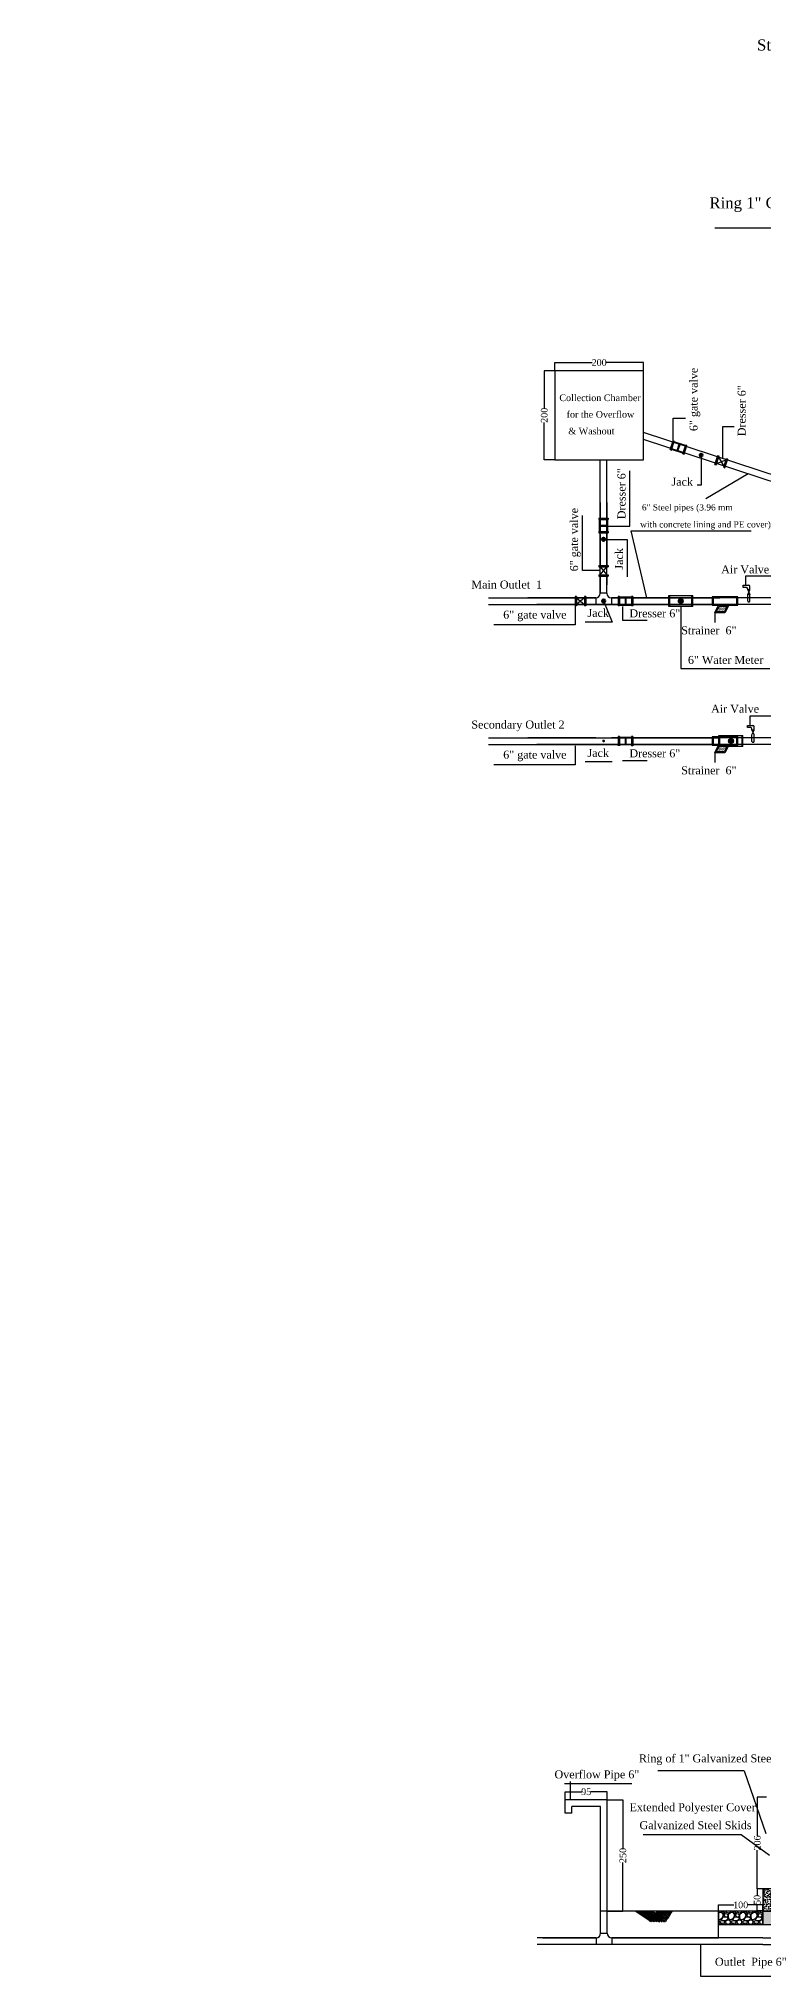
# Model space of a CAD drawing. Header units: centimetres. Extents: x 19229 to 24071, y 9487 to 14021.
# Drawn here: x 19229 to 20859, y 9663 to 14021 of the extents above; entities that cross this region are included whole.
import ezdxf

# ---------------------------------------------------------------- set-up
doc = ezdxf.new("R2010")
doc.units = ezdxf.units.CM
doc.layers.get('0').update_dxf_attribs({"linetype": 'CONTINUOUS'})
doc.layers.get('DEFPOINTS').update_dxf_attribs({"linetype": 'CONTINUOUS'})
doc.layers.add('DIM6', color=180, linetype='CONTINUOUS')
doc.styles.get("Standard").update_dxf_attribs({"font": 'times.ttf', "height": 20})
doc.styles.add('style2', font='times.ttf', dxfattribs={"height": 15})
doc.styles.add('style3', font='times.ttf', dxfattribs={"height": 25})
doc.dimstyles.get("Standard").update_dxf_attribs({"dimtxt": 15, "dimasz": 0.18, "dimexe": 0.18, "dimexo": 0.0625, "dimgap": 0.09, "dimtad": 0, "dimdec": 0, "dimzin": 0, "dimdsep": 46, "dimtxsty": 'style2', "dimcen": 0.09, "dimadec": 0, "dimazin": 0, "dimtfac": 1, "dimtdec": 0, "dimtofl": 0, "dimtmove": 0, "dimatfit": 3, "dimfxl": 1, "dimtolj": 1, "dimtzin": 0, "dimarcsym": 0})

# ---------------------------------------------------------------- blocks, each defined once
blk = doc.blocks.new('*D10')
at = {"color": 0, "lineweight": -2, "transparency": 16777216}
for p, q in [((20413.1, 10060.2), (20413.1, 10078.5)), ((20413.3, 10078.3), (20450.6, 10078.3)), ((20507.9, 10078.3), (20470.6, 10078.3)), ((20508.1, 10060.2), (20508.1, 10078.5))]:
    blk.add_line(p, q, dxfattribs=at)
at = {"color": 0, "transparency": 16777216}
for points in [[(20413.3, 10078.3), (20413.3, 10078.3), (20413.1, 10078.3)], [(20507.9, 10078.3), (20507.9, 10078.3), (20508.1, 10078.3)]]:
    blk.add_solid(points, dxfattribs=at)
at = {"layer": 'DEFPOINTS', "color": 0, "transparency": 16777216}
for p in [(20508.1, 10078.3), (20413.1, 10060.1), (20508.1, 10060.1)]:
    blk.add_point(p, dxfattribs=at)
at = {"color": 0, "transparency": 16777216, "insert": (20460.6, 10078.3), "char_height": 15, "attachment_point": 5, "style": 'style2'}
blk.add_mtext('\\A1;95', dxfattribs=at)
blk = doc.blocks.new('*D11')
at = {"color": 0, "lineweight": -2, "transparency": 16777216}
for p, q in [((20758.1, 9810.2), (20758.1, 9824.1)), ((20758.3, 9823.9), (20793.1, 9823.9)), ((20857.9, 9823.9), (20823.1, 9823.9)), ((20858.1, 9810.2), (20858.1, 9824.1))]:
    blk.add_line(p, q, dxfattribs=at)
at = {"color": 0, "transparency": 16777216}
for points in [[(20758.3, 9824), (20758.3, 9823.9), (20758.1, 9823.9)], [(20857.9, 9824), (20857.9, 9823.9), (20858.1, 9823.9)]]:
    blk.add_solid(points, dxfattribs=at)
at = {"layer": 'DEFPOINTS', "color": 0, "transparency": 16777216}
for p in [(20758.1, 9823.9), (20758.1, 9810.1), (20858.1, 9810.1)]:
    blk.add_point(p, dxfattribs=at)
at = {"color": 0, "transparency": 16777216, "insert": (20808.1, 9823.9), "char_height": 15, "attachment_point": 5, "style": 'style2'}
blk.add_mtext('\\A1;100', dxfattribs=at)
blk = doc.blocks.new('*D13')
at = {"color": 0, "lineweight": -2, "transparency": 16777216}
for p, q in [((20508.1, 10060.1), (20543.3, 10060.1)), ((20543.2, 10059.9), (20543.2, 9951.2)), ((20543.2, 9810.3), (20543.2, 9919.1)), ((20508.1, 9810.1), (20543.3, 9810.1))]:
    blk.add_line(p, q, dxfattribs=at)
at = {"color": 0, "transparency": 16777216}
for points in [[(20543.1, 10059.9), (20543.2, 10059.9), (20543.2, 10060.1)], [(20543.1, 9810.3), (20543.2, 9810.3), (20543.2, 9810.1)]]:
    blk.add_solid(points, dxfattribs=at)
at = {"layer": 'DEFPOINTS', "color": 0, "transparency": 16777216}
for p in [(20508.1, 10060.1), (20508.1, 9810.1), (20543.2, 9810.1)]:
    blk.add_point(p, dxfattribs=at)
at = {"color": 0, "transparency": 16777216, "insert": (20543.2, 9935.1), "char_height": 15, "attachment_point": 5, "rotation": 90, "style": 'style2'}
blk.add_mtext('\\A1;250', dxfattribs=at)
blk = doc.blocks.new('*D15')
at = {"color": 0, "lineweight": -2, "transparency": 16777216}
for p, q in [((20389.7, 13274.1), (20389.7, 13292.9)), ((20389.9, 13292.7), (20473.7, 13292.7)), ((20589.6, 13292.7), (20505.8, 13292.7)), ((20589.7, 13274.1), (20589.7, 13292.9))]:
    blk.add_line(p, q, dxfattribs=at)
at = {"color": 0, "transparency": 16777216}
for points in [[(20389.9, 13292.7), (20389.9, 13292.7), (20389.7, 13292.7)], [(20589.6, 13292.7), (20589.6, 13292.7), (20589.7, 13292.7)]]:
    blk.add_solid(points, dxfattribs=at)
at = {"layer": 'DEFPOINTS', "color": 0, "transparency": 16777216}
for p in [(20589.7, 13292.7), (20389.7, 13274), (20589.7, 13274)]:
    blk.add_point(p, dxfattribs=at)
at = {"color": 0, "transparency": 16777216, "insert": (20489.7, 13292.7), "char_height": 15, "attachment_point": 5, "style": 'style2'}
blk.add_mtext('\\A1;200', dxfattribs=at)
blk = doc.blocks.new('*D16')
at = {"color": 0, "lineweight": -2, "transparency": 16777216}
for p, q in [((20389.7, 13274), (20366, 13274)), ((20366.2, 13273.9), (20366.2, 13190.1)), ((20366.2, 13074.2), (20366.2, 13158)), ((20389.7, 13074), (20366, 13074))]:
    blk.add_line(p, q, dxfattribs=at)
at = {"color": 0, "transparency": 16777216}
for points in [[(20366.2, 13273.9), (20366.2, 13273.9), (20366.2, 13274)], [(20366.2, 13074.2), (20366.2, 13074.2), (20366.2, 13074)]]:
    blk.add_solid(points, dxfattribs=at)
at = {"layer": 'DEFPOINTS', "color": 0, "transparency": 16777216}
for p in [(20366.2, 13274), (20389.7, 13274), (20389.7, 13074)]:
    blk.add_point(p, dxfattribs=at)
at = {"color": 0, "transparency": 16777216, "insert": (20366.2, 13174), "char_height": 15, "attachment_point": 5, "rotation": 90, "style": 'style2'}
blk.add_mtext('\\A1;200', dxfattribs=at)
blk = doc.blocks.new('*D29')
at = {"color": 0, "lineweight": -2, "ltscale": 20, "transparency": 16777216}
for p, q in [((20858, 9860.2), (20845.1, 9860.2)), ((20845.3, 9860), (20845.3, 9845.4)), ((20858, 9810.2), (20845.1, 9810.2)), ((20845.3, 9810.4), (20845.3, 9824.9))]:
    blk.add_line(p, q, dxfattribs=at)
at = {"color": 0, "ltscale": 20, "transparency": 16777216}
for points in [[(20845.2, 9860), (20845.3, 9860), (20845.3, 9860.2)], [(20845.2, 9810.4), (20845.3, 9810.4), (20845.3, 9810.2)]]:
    blk.add_solid(points, dxfattribs=at)
at = {"layer": 'DEFPOINTS', "color": 0, "ltscale": 20, "transparency": 16777216}
for p in [(20845.3, 9860.2), (20858.1, 9860.2), (20858.1, 9810.2)]:
    blk.add_point(p, dxfattribs=at)
at = {"color": 0, "ltscale": 20, "transparency": 16777216, "insert": (20845.3, 9835.2), "char_height": 15, "attachment_point": 5, "rotation": 90, "style": 'style2'}
blk.add_mtext('\\A1;50', dxfattribs=at)
blk = doc.blocks.new('*D30')
at = {"color": 0, "lineweight": -2, "ltscale": 20, "transparency": 16777216}
for p, q in [((20866.5, 10066.1), (20845.3, 10066.1)), ((20845.5, 10065.9), (20845.5, 9979.2)), ((20845.5, 9860.4), (20845.5, 9947.1)), ((20858, 9860.2), (20845.3, 9860.2))]:
    blk.add_line(p, q, dxfattribs=at)
at = {"color": 0, "ltscale": 20, "transparency": 16777216}
for points in [[(20845.4, 10065.9), (20845.5, 10065.9), (20845.5, 10066.1)], [(20845.4, 9860.4), (20845.5, 9860.4), (20845.5, 9860.2)]]:
    blk.add_solid(points, dxfattribs=at)
at = {"layer": 'DEFPOINTS', "color": 0, "ltscale": 20, "transparency": 16777216}
for p in [(20866.6, 10066.1), (20845.5, 9860.2), (20858.1, 9860.2)]:
    blk.add_point(p, dxfattribs=at)
at = {"color": 0, "ltscale": 20, "transparency": 16777216, "insert": (20845.5, 9963.2), "char_height": 15, "attachment_point": 5, "rotation": 90, "style": 'style2'}
blk.add_mtext('\\A1;206', dxfattribs=at)

msp = doc.modelspace()

# ---------------------------------------------------------------- hatches: boundary and pattern name
h = msp.add_hatch()
h.set_pattern_fill('AR-SAND', scale=0.05)
h.set_pattern_definition([(37.5, (-3350.4958, 104.8492), (-0.08000156, 2.44706619), [0, -1.9304, 0, -2.159, 0, -2.06375]), (7.5, (-3350.4958, 104.8492), (2.2476164, 3.5841255), [0, -1.0414, 0, -1.7399, 0, -0.66675]), (327.5, (-3352.058, 104.8492), (3.95496185, 0.00718592), [0, -0.635, 0, -2.286, 0, -2.9845]), (317.5, (-3352.058, 104.849), (3.81778226, 1.1146466), [0, -0.3175, 0, -1.4986, 0, -1.7145])])
h.paths.add_polyline_path([(20778, 12744.7), (20759.8, 12744.7), (20753, 12732), (20771.2, 12732)])
h = msp.add_hatch()
h.set_pattern_fill('AR-SAND', scale=0.05)
h.set_pattern_definition([(37.5, (-3350.4958, -210.0165), (-0.08000156, 2.44706619), [0, -1.9304, 0, -2.159, 0, -2.06375]), (7.5, (-3350.4958, -210.0165), (2.2476164, 3.5841255), [0, -1.0414, 0, -1.7399, 0, -0.66675]), (327.5, (-3352.058, -210.0165), (3.95496185, 0.00718592), [0, -0.635, 0, -2.286, 0, -2.9845]), (317.5, (-3352.058, -210.0165), (3.81778226, 1.1146466), [0, -0.3175, 0, -1.4986, 0, -1.7145])])
h.paths.add_polyline_path([(20778, 12429.8), (20759.8, 12429.8), (20753, 12417.1), (20771.2, 12417.1)])
at = {"ltscale": 500}
h = msp.add_hatch(dxfattribs=at)
h.set_pattern_fill('CONCRETE_C', scale=1.5, pattern_type=2)
h.set_pattern_definition([(50, (-457.163, -24.5315), (10.7589027, -0.941282), [1.125, -12.375]), (355, (-457.163, -24.532), (-2.08127, 11.282882), [0.9, -9.9]), (100.4514, (-456.267, -24.61), (8.6776407, 10.341593), [0.956103, -10.5171317]), (46.1842, (-457.163, -21.532), (16.008616, -2.482785), [1.6875, -18.5625]), (96.6356, (-455.829, -21.738), (14.019941, 14.611768), [1.434154, -15.775695]), (351.1842, (-457.163, -21.532), (14.019929, 14.611779), [1.35, -14.85]), (21, (-455.663, -22.2815), (8.9536058, -6.0392834), [1.125, -12.375]), (326, (-455.663, -22.282), (3.64973, 10.8772507), [0.9, -9.9]), (71.4514, (-454.917, -22.785), (12.6033394, 4.8379575), [0.956103, -10.5171317]), (37.5, (-457.163, -24.5315), (0.1823978, 4.9934078), [0, -9.78, 0, -10.05, 0, -9.9375]), (7.5, (-457.163, -24.5315), (3.9460431, 5.9161757), [0, -5.73, 0, -9.555, 0, -3.7875]), (327.5, (-460.508, -24.5315), (8.00733654, -0.3383231), [0, -3.75, 0, -11.7, 0, -15.525]), (317.5, (-462.008, -24.5315), (8.7477925, 1.5015747), [0, -4.875, 0, -7.77, 0, -11.025])])
h.paths.add_polyline_path([(20883.1, 9860.2), (20858.1, 9860.2), (20858.1, 9810.1), (20883.1, 9810.1)])
h = msp.add_hatch()
h.set_pattern_fill('GRAVEL')
h.set_pattern_definition([(228.0127875, (-487.1221, 234.7766), (-203.20000002, -228.59999999), [3.417214, -338.304836]), (184.969741, (-489.4081, 232.2366), (304.79999988, 25.400001447), [5.864047, -580.54049]), (132.510447, (-495.2501, 231.7286), (254.00000011, -279.3999999), [4.134815, -409.347228]), (267.273689, (-505.1561, 225.3786), (25.400000053, 508), [5.340045, -528.664374]), (292.833654, (-505.4101, 220.0446), (-127.00000001, 304.799999996), [5.236337, -518.398077]), (357.273689, (-503.3781, 215.2186), (-508, 25.400000053), [5.340045, -528.664374]), (37.6942405, (-498.0441, 214.9646), (-330.199999985, -254.00000002), [7.061937, -699.131153]), (72.2553284, (-492.4561, 219.2826), (177.800000048, 558.799999985), [6.667195, -660.052566]), (121.4295656, (-490.4241, 225.6326), (-203.20000003, 330.19999998), [5.35813, -530.455457]), (175.236358, (-493.2181, 230.2046), (279.4, -25.40000004), [6.117133, -299.73937]), (222.3974378, (-499.3141, 230.7126), (-304.79999999, -279.40000001), [7.91078, -783.167725]), (138.814075, (-480.0101, 225.1246), (-177.8, 152.40000001), [2.700045, -267.305658]), (171.4692344, (-482.0421, 226.9026), (330.20000001, -50.79999994), [5.13682, -508.54639]), (225, (-487.122, 227.665), (-4e-15, -25.4), [3.592093, -32.32893]), (203.19859, (-488.9, 230.7126), (127, 50.8), [1.934413, -191.506224]), (291.80141, (-490.678, 229.9506), (-25.4, 76.2), [2.735656, -134.04753]), (30.963757, (-489.662, 227.4106), (76.2, 50.8), [4.443197, -143.662982]), (161.56505, (-485.852, 229.697), (50.8, -25.4), [3.212871, -77.10898]), (16.38954, (-505.4101, 229.9506), (254, 76.2), [4.50088, -445.588267]), (70.346176, (-501.0921, 231.2206), (-101.60000001, -279.4), [3.77599, -373.822157]), (293.19859, (-485.852, 234.7766), (-50.8, 127), [3.8688, -189.571836]), (343.61046, (-484.3281, 231.2206), (-254.000000005, 76.19999998), [4.50088, -445.588267]), (339.443955, (-505.41, 214.2026), (-127, 50.8), [4.340352, -212.677343]), (294.775141, (-501.3461, 212.6786), (-127.00000015, 279.39999993), [3.63672, -360.035934]), (66.80141, (-485.598, 209.3766), (50.8, 127), [3.8688, -189.571836]), (17.354025, (-484.0741, 212.9326), (-330.19999999, -101.60000002), [4.257827, -421.52376]), (69.443955, (-498.044, 209.3766), (-50.8, -127), [2.170176, -214.84752]), (101.309932, (-487.122, 209.3766), (-25.4, 101.6), [1.295146, -128.21995]), (165.963757, (-487.376, 210.6466), (76.2, -25.4), [5.236337, -99.490546]), (186.009006, (-492.4561, 211.9166), (254, 25.40000001), [4.85267, -480.413649]), (303.690068, (-489.662, 225.1246), (-25.4, 50.8), [3.66324, -87.917764]), (353.1572266, (-487.6301, 222.0766), (431.800000003, -50.799999977), [6.395568, -633.16009]), (60.945396, (-481.2801, 221.3146), (-101.6, -177.8), [2.615082, -258.893923]), (90, (-480.01, 223.6), (-25.4, 25.4), [1.524, -23.876]), (120.256437, (-492.9641, 212.6786), (101.59999999, -177.8), [3.52867, -349.339408]), (48.0127875, (-494.7421, 215.7266), (203.20000002, 228.59999999), [6.83443, -334.887622]), (0, (-490.17, 220.807), (25.4, 25.4), [6.604, -18.796]), (325.3048465, (-483.5661, 220.8066), (254.0000001, -177.79999986), [4.016096, -397.593167]), (254.054604, (-480.264, 218.5206), (-25.4, -101.6), [3.69829, -181.2165]), (207.6459754, (-481.2801, 214.9646), (-482.60000002, -253.999999966), [6.02145, -596.124644]), (175.4260787, (-486.6141, 212.1706), (-330.2, 25.4), [6.370295, -630.658465])])
h.paths.add_polyline_path([(20858.1, 9810.1), (20758.1, 9810.1), (20758.1, 9780.1), (20858.1, 9780.1)])
h = msp.add_hatch()
h.set_pattern_fill('GRAVEL', scale=0.9)
h.paths.add_polyline_path([(21215.1, 9810.1), (20858.1, 9810.1), (20858.1, 9780.1), (21215.1, 9780.1)])
at = {"layer": 'DIM6', "linetype": 'Continuous', "lineweight": 50}
h = msp.add_hatch(color=7, dxfattribs=at)
edge = h.paths.add_edge_path()
edge.add_arc((20719.1, 13084.5), 3.34, 0, 360)
h = msp.add_hatch(color=7, dxfattribs=at)
edge = h.paths.add_edge_path()
edge.add_arc((20499.5, 12895.1), 3.34, 0, 360)
h = msp.add_hatch(color=7, dxfattribs=at)
edge = h.paths.add_edge_path()
edge.add_arc((20499.8, 12756.4), 3.34, 0, 360)
h = msp.add_hatch(color=7, dxfattribs=at)
edge = h.paths.add_edge_path()
edge.add_arc((20499.8, 12441.6), 3.34, 0, 360)

# ---------------------------------------------------------------- linework, layer by layer
at = {"color": 7}
for p, q in [((20750.1, 13595.8), (21331.4, 13595.8)), ((20655.9, 13116.7), (20655.9, 13167.5)), ((20655.9, 13167.5), (20684, 13167.5)), ((21266, 12912.4), (20589.7, 13135.4)), ((21259.4, 12898.8), (20589.7, 13119.6)), ((20655.9, 13116.7), (20658.8, 13115.8)), ((20767.8, 13076.7), (20767.8, 13149.2)), ((20767.8, 13149.2), (20793.7, 13149.2)), ((20492.2, 12773.7), (20492.2, 13074)), ((20507.2, 12773.7), (20507.2, 13074)), ((20678.2, 13088.6), (20652.6, 13097)), ((20684, 13106.1), (20658.4, 13114.5)), ((20665.2, 13094.7), (20669.9, 13108.9)), ((20666.2, 13094.4), (20670.9, 13108.6)), ((20667.1, 13094.1), (20671.8, 13108.3)), ((20677.8, 13087.4), (20680.7, 13086.4)), ((20719.1, 13081.2), (20719.1, 13017.1)), ((20492.2, 12773.7), (20492.2, 13054.2)), ((20507.2, 12773.7), (20507.2, 13054.2)), ((20558.9, 12924.7), (20558.9, 13048.8)), ((20824.9, 13042), (20729.5, 12985.9)), ((20719.1, 13017.1), (20710.3, 13017.1)), ((20452.3, 12825.2), (20452.3, 12948.3)), ((20490.5, 12912.5), (20490.5, 12939.5)), ((20492.2, 12926.7), (20507.2, 12926.7)), ((20492.2, 12925.7), (20507.2, 12925.7)), ((20492.2, 12924.7), (20507.2, 12924.7)), ((20507.2, 12924.7), (20558.9, 12924.7)), ((20509, 12912.5), (20509, 12939.5)), ((20597.1, 12763.7), (20561.6, 12913.9)), ((20501.3, 12894.6), (20552.8, 12894.6)), ((20552.8, 12894.6), (20552.8, 12810.9)), ((20492.2, 12825.2), (20452.3, 12825.2)), ((20820, 12813.3), (20887.6, 12813.3)), ((20507.2, 12773.7), (20492.2, 12773.7)), ((20646.4, 12768.7), (20700.4, 12768.7)), ((20646.4, 12743.7), (20646.4, 12768.7)), ((20648.4, 12743.7), (20648.4, 12768.7)), ((20698.4, 12743.7), (20698.4, 12768.7)), ((20700.4, 12743.7), (20700.4, 12768.7)), ((20240.5, 12763.7), (20482.2, 12763.7)), ((20240.5, 12748.7), (20761.3, 12748.7)), ((20482.2, 12763.7), (20349.7, 12763.7)), ((20482.2, 12763.7), (20349.7, 12763.7)), ((21097.2, 12748.7), (20349.7, 12748.7)), ((20435.8, 12745.7), (20435.8, 12703.1)), ((20482.2, 12763.7), (20457.2, 12763.7)), ((20482.2, 12763.7), (20482.2, 12748.7)), ((20499.8, 12756.4), (20518.9, 12709.1)), ((21097.2, 12763.7), (20517.2, 12763.7)), ((20857.2, 12763.7), (20517.2, 12763.7)), ((21082.2, 12763.7), (20517.2, 12763.7)), ((20517.2, 12763.7), (20761.3, 12763.7)), ((20517.2, 12763.7), (20517.2, 12748.7)), ((20535.8, 12765.4), (20562.8, 12765.4)), ((20535.8, 12746.9), (20562.8, 12746.9)), ((20542.6, 12744.1), (20542.6, 12712.9)), ((20548.1, 12763.7), (20548.1, 12748.7)), ((20549.1, 12763.7), (20549.1, 12748.7)), ((20550.1, 12763.7), (20550.1, 12748.7)), ((20700.4, 12743.7), (20646.4, 12743.7)), ((20857.2, 12763.7), (20657.2, 12763.7)), ((20668.1, 12756.2), (20671.1, 12756.2)), ((20671.1, 12756.2), (20668.1, 12756.2)), ((20668.1, 12756.2), (20671.1, 12756.2)), ((20671.4, 12757.3), (20668.8, 12758.8)), ((20668.8, 12758.8), (20671.4, 12757.3)), ((20671.4, 12755), (20668.8, 12753.5)), ((20668.8, 12753.5), (20671.4, 12755)), ((20672.3, 12758.2), (20670.8, 12760.8)), ((20670.8, 12760.8), (20672.3, 12758.2)), ((20670.8, 12751.5), (20672.3, 12754.1)), ((20673.4, 12758.5), (20673.4, 12761.5)), ((20673.4, 12758.5), (20673.4, 12761.5)), ((20673.4, 12750.8), (20673.4, 12753.8)), ((20673.4, 12753.8), (20673.4, 12750.8)), ((20673.4, 12743.7), (20673.4, 12604.2)), ((20674.6, 12758.2), (20676.1, 12760.8)), ((20676.1, 12760.8), (20674.6, 12758.2)), ((20674.6, 12754.1), (20676.1, 12751.5)), ((20676.1, 12751.5), (20674.6, 12754.1)), ((20675.5, 12757.3), (20678.1, 12758.8)), ((20675.5, 12755), (20678.1, 12753.5)), ((20678.1, 12753.5), (20675.5, 12755)), ((20675.8, 12756.2), (20678.8, 12756.2)), ((20678.8, 12756.2), (20675.8, 12756.2)), ((20749.7, 12730), (20749.7, 12707.7)), ((20857.2, 12763.7), (20757.2, 12763.7)), ((20435.8, 12703.1), (20252.6, 12703.1)), ((20518.9, 12709.1), (20458.2, 12709.1)), ((20542.6, 12712.9), (20597.7, 12712.9)), ((20673.4, 12604.2), (20873.5, 12604.2)), ((20829.6, 12497.8), (20897.2, 12497.8)), ((20240.5, 12448.8), (20517.2, 12448.8)), ((20240.5, 12433.8), (20761.3, 12433.8)), ((20482.2, 12448.8), (20349.7, 12448.8)), ((20482.2, 12448.8), (20349.7, 12448.8)), ((21097.2, 12433.8), (20349.7, 12433.8)), ((20435.8, 12430.8), (20435.8, 12388.2)), ((21097.2, 12448.8), (20517.2, 12448.8)), ((20857.2, 12448.8), (20517.2, 12448.8)), ((21082.2, 12448.8), (20517.2, 12448.8)), ((20517.2, 12448.8), (20761.3, 12448.8)), ((20535.8, 12450.5), (20562.8, 12450.5)), ((20548.1, 12448.8), (20548.1, 12433.8)), ((20549.1, 12448.8), (20549.1, 12433.8)), ((20550.1, 12448.8), (20550.1, 12433.8)), ((20857.2, 12448.8), (20657.2, 12448.8)), ((20857.2, 12448.8), (20757.2, 12448.8)), ((20759.3, 12453.8), (20813.3, 12453.8)), ((20759.3, 12428.8), (20759.3, 12453.8)), ((20759.3, 12453.8), (20813.3, 12453.8)), ((20759.3, 12428.8), (20759.3, 12453.8)), ((20759.3, 12453.8), (20813.3, 12453.8)), ((20759.3, 12428.8), (20759.3, 12453.8)), ((20759.3, 12453.8), (20813.3, 12453.8)), ((20759.3, 12428.8), (20759.3, 12453.8)), ((20813.3, 12428.8), (20759.3, 12428.8)), ((20813.3, 12428.8), (20759.3, 12428.8)), ((20813.3, 12428.8), (20759.3, 12428.8)), ((20813.3, 12428.8), (20759.3, 12428.8)), ((20761.3, 12428.8), (20761.3, 12453.8)), ((20761.3, 12428.8), (20761.3, 12453.8)), ((20761.3, 12428.8), (20761.3, 12453.8)), ((20761.3, 12428.8), (20761.3, 12453.8)), ((20780.9, 12441.3), (20783.9, 12441.3)), ((20783.9, 12441.3), (20780.9, 12441.3)), ((20780.9, 12441.3), (20783.9, 12441.3)), ((20780.9, 12441.3), (20783.9, 12441.3)), ((20783.9, 12441.3), (20780.9, 12441.3)), ((20780.9, 12441.3), (20783.9, 12441.3)), ((20780.9, 12441.3), (20783.9, 12441.3)), ((20783.9, 12441.3), (20780.9, 12441.3)), ((20780.9, 12441.3), (20783.9, 12441.3)), ((20780.9, 12441.3), (20783.9, 12441.3)), ((20783.9, 12441.3), (20780.9, 12441.3)), ((20780.9, 12441.3), (20783.9, 12441.3)), ((20784.2, 12442.5), (20781.6, 12444)), ((20781.6, 12444), (20784.2, 12442.5)), ((20784.2, 12442.5), (20781.6, 12444)), ((20781.6, 12444), (20784.2, 12442.5)), ((20784.2, 12442.5), (20781.6, 12444)), ((20781.6, 12444), (20784.2, 12442.5)), ((20784.2, 12442.5), (20781.6, 12444)), ((20781.6, 12444), (20784.2, 12442.5)), ((20784.2, 12440.1), (20781.6, 12438.6)), ((20781.6, 12438.6), (20784.2, 12440.1)), ((20784.2, 12440.1), (20781.6, 12438.6)), ((20781.6, 12438.6), (20784.2, 12440.1)), ((20784.2, 12440.1), (20781.6, 12438.6)), ((20781.6, 12438.6), (20784.2, 12440.1)), ((20784.2, 12440.1), (20781.6, 12438.6)), ((20781.6, 12438.6), (20784.2, 12440.1)), ((20785.1, 12443.4), (20783.6, 12446)), ((20783.6, 12446), (20785.1, 12443.4)), ((20785.1, 12443.4), (20783.6, 12446)), ((20783.6, 12446), (20785.1, 12443.4)), ((20785.1, 12443.4), (20783.6, 12446)), ((20783.6, 12446), (20785.1, 12443.4)), ((20785.1, 12443.4), (20783.6, 12446)), ((20783.6, 12446), (20785.1, 12443.4)), ((20783.6, 12436.6), (20785.1, 12439.2)), ((20783.6, 12436.6), (20785.1, 12439.2)), ((20783.6, 12436.6), (20785.1, 12439.2)), ((20783.6, 12436.6), (20785.1, 12439.2)), ((20786.3, 12443.7), (20786.3, 12446.7)), ((20786.3, 12443.7), (20786.3, 12446.7)), ((20786.3, 12443.7), (20786.3, 12446.7)), ((20786.3, 12443.7), (20786.3, 12446.7)), ((20786.3, 12443.7), (20786.3, 12446.7)), ((20786.3, 12443.7), (20786.3, 12446.7)), ((20786.3, 12443.7), (20786.3, 12446.7)), ((20786.3, 12443.7), (20786.3, 12446.7)), ((20786.3, 12435.9), (20786.3, 12438.9)), ((20786.3, 12438.9), (20786.3, 12435.9)), ((20786.3, 12435.9), (20786.3, 12438.9)), ((20786.3, 12438.9), (20786.3, 12435.9)), ((20786.3, 12435.9), (20786.3, 12438.9)), ((20786.3, 12438.9), (20786.3, 12435.9)), ((20786.3, 12435.9), (20786.3, 12438.9)), ((20786.3, 12438.9), (20786.3, 12435.9)), ((20787.5, 12443.4), (20789, 12446)), ((20789, 12446), (20787.5, 12443.4)), ((20787.5, 12443.4), (20789, 12446)), ((20789, 12446), (20787.5, 12443.4)), ((20787.5, 12443.4), (20789, 12446)), ((20789, 12446), (20787.5, 12443.4)), ((20787.5, 12443.4), (20789, 12446)), ((20789, 12446), (20787.5, 12443.4)), ((20787.5, 12439.2), (20789, 12436.6)), ((20789, 12436.6), (20787.5, 12439.2)), ((20787.5, 12439.2), (20789, 12436.6)), ((20789, 12436.6), (20787.5, 12439.2)), ((20787.5, 12439.2), (20789, 12436.6)), ((20789, 12436.6), (20787.5, 12439.2)), ((20787.5, 12439.2), (20789, 12436.6)), ((20789, 12436.6), (20787.5, 12439.2)), ((20788.4, 12442.5), (20791, 12444)), ((20788.4, 12442.5), (20791, 12444)), ((20788.4, 12442.5), (20791, 12444)), ((20788.4, 12442.5), (20791, 12444)), ((20788.4, 12440.1), (20791, 12438.6)), ((20791, 12438.6), (20788.4, 12440.1)), ((20788.4, 12440.1), (20791, 12438.6)), ((20791, 12438.6), (20788.4, 12440.1)), ((20788.4, 12440.1), (20791, 12438.6)), ((20791, 12438.6), (20788.4, 12440.1)), ((20788.4, 12440.1), (20791, 12438.6)), ((20791, 12438.6), (20788.4, 12440.1)), ((20788.7, 12441.3), (20791.7, 12441.3)), ((20791.7, 12441.3), (20788.7, 12441.3)), ((20788.7, 12441.3), (20791.7, 12441.3)), ((20791.7, 12441.3), (20788.7, 12441.3)), ((20788.7, 12441.3), (20791.7, 12441.3)), ((20791.7, 12441.3), (20788.7, 12441.3)), ((20788.7, 12441.3), (20791.7, 12441.3)), ((20791.7, 12441.3), (20788.7, 12441.3)), ((20811.3, 12428.8), (20811.3, 12453.8)), ((20811.3, 12428.8), (20811.3, 12453.8)), ((20811.3, 12428.8), (20811.3, 12453.8)), ((20811.3, 12428.8), (20811.3, 12453.8)), ((20813.3, 12428.8), (20813.3, 12453.8)), ((20813.3, 12428.8), (20813.3, 12453.8)), ((20813.3, 12428.8), (20813.3, 12453.8)), ((20813.3, 12428.8), (20813.3, 12453.8)), ((20435.8, 12388.2), (20252.6, 12388.2)), ((20518.9, 12394.3), (20458.2, 12394.3)), ((20542.6, 12398), (20597.7, 12398)), ((20749.7, 12415.1), (20749.7, 12392.8)), ((20816.3, 10125.6), (20621.8, 10125.6)), ((20411.8, 10096.8), (20563, 10096.8)), ((20424.6, 10101.1), (20424.6, 10060.9)), ((20413.1, 10030.1), (20413.1, 10060.1)), ((20508.1, 10060.1), (20413.1, 10060.1)), ((20428.1, 10030.1), (20413.1, 10030.1)), ((20428.1, 10030.1), (20428.1, 10045.1)), ((20493.1, 10045.1), (20428.1, 10045.1)), ((20493.1, 9760.1), (20493.1, 10045.1)), ((20508.1, 9760.1), (20508.1, 10060.1)), ((20809.5, 9981.6), (20588.9, 9981.6)), ((20873.1, 9935.1), (20809.5, 9981.6)), ((20572.5, 9810.1), (20604.5, 9787.9)), ((20577.8, 9810.1), (20606.2, 9790.3)), ((20858.1, 9810.1), (20583, 9810.1)), ((20583, 9810.1), (20607.9, 9792.8)), ((20588.3, 9810.1), (20609.6, 9795.2)), ((20593.5, 9810.1), (20611.3, 9797.7)), ((20598.7, 9810.1), (20613, 9800.2)), ((20620, 9810.1), (20602.8, 9785.6)), ((20604, 9810.1), (20614.7, 9802.6)), ((20623.6, 9810.1), (20606.5, 9785.6)), ((20609.2, 9810.1), (20616.5, 9805.1)), ((20627.3, 9810.1), (20610.2, 9785.6)), ((20630.9, 9810.1), (20613.8, 9785.6)), ((20634.6, 9810.1), (20617.5, 9785.6)), ((20638.3, 9810.1), (20621.1, 9785.6)), ((20634.8, 9805.2), (20647.1, 9796.6)), ((20636.5, 9807.7), (20648.9, 9799.1)), ((20638.3, 9810.1), (20650.6, 9801.5)), ((20643.1, 9810.1), (20641.5, 9807.8)), ((20646.8, 9810.1), (20644, 9806.1)), ((20650.5, 9810.1), (20646.5, 9804.4)), ((20654.1, 9810.1), (20648.9, 9802.7)), ((20622.8, 9788), (20626.3, 9785.6)), ((20624.5, 9790.4), (20631.5, 9785.6)), ((20626.3, 9792.9), (20636.8, 9785.6)), ((20628, 9795.4), (20640.3, 9786.8)), ((20628, 9795.4), (20640.3, 9786.8)), ((20629.7, 9797.8), (20642, 9789.2)), ((20631.4, 9800.3), (20643.7, 9791.7)), ((20633.1, 9802.7), (20645.4, 9794.2)), ((20483.1, 9750.1), (20350.6, 9750.1)), ((20458.1, 9735.1), (20350.6, 9735.1)), ((20858.1, 9735.1), (20458.1, 9735.1)), ((20483.1, 9750.1), (20483.1, 9735.1)), ((20493.1, 9760.1), (20508.1, 9760.1)), ((20858.1, 9750.1), (20518.1, 9750.1)), ((20518.1, 9750.1), (20518.1, 9735.1)), ((20717.4, 9736.3), (20717.4, 9663.4)), ((20717.4, 9663.4), (20932.6, 9663.4))]:
    msp.add_line(p, q, dxfattribs=at)
at = {"color": 7, "ltscale": 20}
for p, q in [((20561.6, 12913.9), (20831.5, 12913.9)), ((20816.3, 10125.6), (20864.5, 9984.3)), ((20858.1, 9750.1), (21215.1, 9750.1)), ((20858.1, 9735.1), (21215.1, 9735.1))]:
    msp.add_line(p, q, dxfattribs=at)
at = {"color": 7}
for points in [[(20389.7, 13074), (20589.7, 13074), (20589.7, 13274), (20389.7, 13274)], [(20672.4, 12755.6), (20674.5, 12755.6), (20674.5, 12757), (20672.4, 12757)], [(20743.8, 12746.7), (20801.7, 12746.7), (20801.7, 12765.7), (20743.8, 12765.7)], [(20745.9, 12748.7), (20799.8, 12748.7), (20799.8, 12763.7), (20745.9, 12763.7)], [(20749.7, 12730), (20758.6, 12746.7), (20781.3, 12746.7), (20772.4, 12730)], [(20749.7, 12730), (20758.6, 12746.7), (20781.3, 12746.7), (20772.4, 12730)], [(20758.6, 12746.7), (20781.3, 12746.7), (20772.4, 12730), (20749.7, 12730)], [(20753, 12732), (20759.8, 12744.7), (20778, 12744.7), (20771.2, 12732)], [(20743.8, 12431.8), (20801.7, 12431.8), (20801.7, 12450.8), (20743.8, 12450.8)], [(20745.9, 12433.8), (20799.8, 12433.8), (20799.8, 12448.8), (20745.9, 12448.8)], [(20749.7, 12415.1), (20758.6, 12431.8), (20781.3, 12431.8), (20772.4, 12415.1)], [(20749.7, 12415.1), (20758.6, 12431.8), (20781.3, 12431.8), (20772.4, 12415.1)], [(20758.6, 12431.8), (20781.3, 12431.8), (20772.4, 12415.1), (20749.7, 12415.1)], [(20753, 12417.1), (20759.8, 12429.8), (20778, 12429.8), (20771.2, 12417.1)], [(20785.2, 12440.7), (20787.4, 12440.7), (20787.4, 12442.1), (20785.2, 12442.1)], [(20785.2, 12440.7), (20787.4, 12440.7), (20787.4, 12442.1), (20785.2, 12442.1)], [(20785.2, 12440.7), (20787.4, 12440.7), (20787.4, 12442.1), (20785.2, 12442.1)], [(20785.2, 12440.7), (20787.4, 12440.7), (20787.4, 12442.1), (20785.2, 12442.1)], [(20858.1, 9810.1), (20758.1, 9810.1), (20758.1, 9780.1), (20858.1, 9780.1)]]:
    msp.add_lwpolyline(points, close=True, dxfattribs=at)
at = {"color": 7, "ltscale": 100}
for points in [[(20858.1, 9810.2), (20883.1, 9810.2), (20883.1, 9860.2), (20858.1, 9860.2)], [(20858.1, 9810.1), (20883.1, 9810.1), (20883.1, 9860.2), (20858.1, 9860.2)], [(20858.1, 9810.1), (20883.1, 9810.1), (20883.1, 9860.2), (20858.1, 9860.2)]]:
    msp.add_lwpolyline(points, close=True, dxfattribs=at)
at = {"color": 7}
for points in [[(20518.1, 9750.1), (20758.1, 9750.1), (20758.1, 9810.1), (20493.1, 9810.1)], [(20362.1, 9750.1), (20483.1, 9750.1)]]:
    msp.add_lwpolyline(points, dxfattribs=at)
at = {"color": 7, "ltscale": 20}
msp.add_lwpolyline([(20858.1, 9780.1), (21215.1, 9780.1), (21215.1, 9810.1), (20858.1, 9810.1)], close=True, dxfattribs=at)
at = {"color": 7}
for centre, radius in [((20673.4, 12756.2), 5.39), ((20673.4, 12756.2), 2.39), ((20786.3, 12441.3), 5.39), ((20786.3, 12441.3), 5.39), ((20786.3, 12441.3), 5.39), ((20786.3, 12441.3), 5.39), ((20786.3, 12441.3), 2.39), ((20786.3, 12441.3), 2.39), ((20786.3, 12441.3), 2.39), ((20786.3, 12441.3), 2.39)]:
    msp.add_circle(centre, radius, dxfattribs=at)
for centre, start, end in [((20482.2, 12773.7), 270, 0), ((20517.2, 12773.7), 180, 270), ((20517.2, 12773.7), 180, 270), ((20483.1, 9760.1), 270, 0), ((20518.1, 9760.1), 180, 270)]:
    msp.add_arc(centre, 10, start, end, dxfattribs=at)
for p in [(20668.1, 12756.2), (20668.8, 12758.8), (20668.8, 12753.5), (20670.8, 12760.8), (20676.1, 12760.8), (20678.1, 12758.8), (20678.1, 12753.5), (20678.8, 12756.2), (20780.9, 12441.3), (20780.9, 12441.3), (20780.9, 12441.3), (20780.9, 12441.3), (20781.6, 12444), (20781.6, 12444), (20781.6, 12444), (20781.6, 12444), (20781.6, 12438.6), (20781.6, 12438.6), (20781.6, 12438.6), (20781.6, 12438.6), (20783.6, 12446), (20789, 12446), (20791, 12444), (20791, 12444), (20791, 12444), (20791, 12444), (20791, 12438.6), (20791, 12438.6), (20791, 12438.6), (20791, 12438.6), (20791.7, 12441.3), (20791.7, 12441.3), (20791.7, 12441.3), (20791.7, 12441.3)]:
    msp.add_point(p, dxfattribs=at)
at = {"layer": 'DIM6', "color": 7, "linetype": 'Continuous'}
for p, q in [((20649.4, 13096.8), (20655.9, 13116.7)), ((20649.4, 13096.8), (20652.2, 13095.8)), ((20652.2, 13095.8), (20658.8, 13115.8)), ((20677.8, 13087.4), (20684.4, 13107.3)), ((20680.7, 13086.4), (20687.3, 13106.4)), ((20684.4, 13107.3), (20687.3, 13106.4)), ((20750.2, 13063.5), (20756.7, 13083.5)), ((20753, 13062.6), (20759.6, 13082.5)), ((20754, 13065.4), (20775.6, 13074.1)), ((20756.7, 13083.5), (20759.6, 13082.5)), ((20770.9, 13059.8), (20758.7, 13079.7)), ((20770, 13057), (20776.6, 13076.9)), ((20772.8, 13056), (20779.4, 13076)), ((20776.6, 13076.9), (20779.4, 13076)), ((20750.2, 13063.5), (20753, 13062.6)), ((20770, 13057), (20772.8, 13056)), ((20489.2, 12942.5), (20510.2, 12942.5)), ((20489.2, 12942.5), (20489.2, 12939.5)), ((20492.2, 12977.8), (20492.2, 12911.3)), ((20507.2, 12977.8), (20507.2, 12833.3)), ((20510.2, 12942.5), (20510.2, 12939.5)), ((20489.2, 12939.5), (20510.2, 12939.5)), ((20489.2, 12912.5), (20510.2, 12912.5)), ((20489.2, 12912.5), (20489.2, 12909.5)), ((20489.2, 12909.5), (20510.2, 12909.5)), ((20492.2, 12906.3), (20492.2, 12833.3)), ((20510.2, 12912.5), (20510.2, 12909.5)), ((20489.2, 12836.3), (20489.2, 12833.3)), ((20489.2, 12836.3), (20510.2, 12836.3)), ((20489.2, 12833.3), (20510.2, 12833.3)), ((20489.2, 12815.4), (20489.2, 12812.4)), ((20489.2, 12815.4), (20510.2, 12815.4)), ((20489.2, 12812.4), (20510.2, 12812.4)), ((20492.2, 12815.4), (20507.2, 12833.3)), ((20492.2, 12833.3), (20507.2, 12815.4)), ((20492.2, 12815.4), (20492.2, 12773.7)), ((20499.7, 12836.3), (20499.7, 12833.3)), ((20507.2, 12815.4), (20507.2, 12792.7)), ((20510.2, 12836.3), (20510.2, 12833.3)), ((20510.2, 12815.4), (20510.2, 12812.4)), ((20820, 12792.1), (20820, 12813.3)), ((20534.7, 12776.2), (20534.7, 12776.2)), ((20813.9, 12787.1), (20813.9, 12792.1)), ((20813.9, 12792.1), (20826, 12792.1)), ((20821, 12787.1), (20813.9, 12787.1)), ((20824, 12781.2), (20824, 12784.1)), ((20829, 12781.2), (20824, 12781.2)), ((20824, 12781.2), (20829, 12771.2)), ((20824, 12771.2), (20829, 12781.2)), ((20824, 12756.1), (20824, 12771.2)), ((20829, 12771.2), (20824, 12771.2)), ((20829, 12781.2), (20829, 12789.1)), ((20829, 12756.1), (20829, 12771.2)), ((20438.8, 12763.7), (20329.3, 12763.7)), ((20438.8, 12748.7), (20416, 12748.7)), ((20438.8, 12766.7), (20435.8, 12766.7)), ((20435.8, 12766.7), (20435.8, 12745.7)), ((20438.8, 12745.7), (20435.8, 12745.7)), ((20438.8, 12766.7), (20438.8, 12745.7)), ((20438.8, 12763.7), (20456.7, 12748.7)), ((20456.7, 12763.7), (20438.8, 12748.7)), ((20459.7, 12766.7), (20456.7, 12766.7)), ((20456.7, 12766.7), (20456.7, 12745.7)), ((20482.2, 12763.7), (20456.7, 12763.7)), ((20459.7, 12756.2), (20456.7, 12756.2)), ((20601.2, 12748.7), (20456.7, 12748.7)), ((20459.7, 12745.7), (20456.7, 12745.7)), ((20459.7, 12766.7), (20459.7, 12745.7)), ((20529.7, 12763.7), (20517.2, 12763.7)), ((20532.8, 12766.7), (20532.8, 12745.7)), ((20535.8, 12766.7), (20532.8, 12766.7)), ((20535.8, 12745.7), (20532.8, 12745.7)), ((20601.2, 12763.7), (20534.7, 12763.7)), ((20535.8, 12766.7), (20535.8, 12745.7)), ((20562.8, 12766.7), (20562.8, 12745.7)), ((20565.8, 12766.7), (20562.8, 12766.7)), ((20565.8, 12745.7), (20562.8, 12745.7)), ((20565.8, 12766.7), (20565.8, 12745.7)), ((20823.5, 12471.6), (20823.5, 12476.6)), ((20823.5, 12476.6), (20835.6, 12476.6)), ((20830.6, 12471.6), (20823.5, 12471.6)), ((20829.6, 12476.6), (20829.6, 12497.8)), ((20833.6, 12465.6), (20833.6, 12468.6)), ((20838.6, 12465.6), (20833.6, 12465.6)), ((20833.6, 12465.6), (20838.6, 12455.6)), ((20833.6, 12455.6), (20838.6, 12465.6)), ((20838.6, 12465.6), (20838.6, 12473.6)), ((20438.8, 12448.8), (20329.3, 12448.8)), ((20532.8, 12451.8), (20532.8, 12430.8)), ((20535.8, 12451.8), (20532.8, 12451.8)), ((20601.2, 12448.8), (20534.7, 12448.8)), ((20535.8, 12451.8), (20535.8, 12430.8)), ((20562.8, 12451.8), (20562.8, 12430.8)), ((20565.8, 12451.8), (20562.8, 12451.8)), ((20565.8, 12430.8), (20562.8, 12430.8)), ((20565.8, 12451.8), (20565.8, 12430.8)), ((20833.6, 12440.6), (20833.6, 12455.6)), ((20838.6, 12440.6), (20838.6, 12455.6))]:
    msp.add_line(p, q, dxfattribs=at)
at = {"layer": 'DIM6', "color": 7, "linetype": 'Continuous', "lineweight": 50}
for centre in [(20719.1, 13084.5), (20499.5, 12895.1), (20499.8, 12756.4)]:
    msp.add_circle(centre, 3.34, dxfattribs=at)
at = {"layer": 'DIM6', "color": 7, "linetype": 'Continuous'}
for centre, radius, start, end in [((20821, 12784.1), 3, 0, 90), ((20826, 12789.1), 3, 0, 90), ((20826.5, 12756.8), 2.59, 195.0718, 344.9282), ((20830.6, 12468.6), 3, 0, 90), ((20835.6, 12473.6), 3, 0, 90), ((20836.1, 12441.2), 2.59, 195.0718, 344.9282)]:
    msp.add_arc(centre, radius, start, end, dxfattribs=at)

# ---------------------------------------------------------------- texts
at = {"color": 7, "style": 'style3'}
for s, height, p in [('Steel Box 10*10cm*4 mm Galvanized ', 25, (20844.9, 13994.4)), (' Ring 1" Galvanized Steel Pipe 3.25 mm', 25, (20728.3, 13639.3)), ('Collection Chamber', 15, (20400.2, 13205.9)), ('for the Overflow', 15, (20416.6, 13168.6)), (' & Washout', 15, (20414.7, 13131.1)), ('Jack', 18, (20652.6, 13015.6)), ('6" Steel pipes (3.96 mm ', 14, (20586, 12960)), ('with concrete lining and PE cover)', 14, (20581.9, 12921.7)), ('Air Valve', 18, (20764.3, 12818.4)), ('Main Outlet  1', 18, (20202.1, 12784.4)), ('6" gate valve', 18, (20273.9, 12716.7)), ('Jack', 18, (20463.5, 12720.5)), ('Dresser 6"', 18, (20557.7, 12719.6)), ('Strainer  6"', 18, (20674.4, 12681.3)), ('6" Water Meter', 18, (20689.5, 12614.9)), ('Air Valve', 18, (20741.6, 12504.9)), ('Secondary Outlet 2 ', 18, (20202.1, 12469.5)), ('6" gate valve', 18, (20273.9, 12401.9)), ('Jack', 18, (20463.5, 12405.7)), ('Dresser 6"', 18, (20557.7, 12404.8)), ('Strainer  6"', 18, (20674.4, 12366.5)), ('Ring of 1" Galvanized Steel Pipe  3.25 mm', 18, (20579.2, 10144.4)), ('Overflow Pipe 6"', 18, (20389.2, 10108.5)), ('Extended Polyester Cover ', 18, (20558, 10034.5)), ('Galvanized Steel Skids', 18, (20580.5, 9994.2)), ('Outlet  Pipe 6"', 18, (20750.2, 9687.1))]:
    msp.add_text(s, height=height, dxfattribs=at).set_placement(p)
for s, p in [('6" gate valve', (20711.3, 13138.5)), ('Dresser 6"', (20819.4, 13126.9)), ('Dresser 6"', (20549, 12940.3)), ('6" gate valve', (20442.3, 12823.1)), ('Jack', (20543.5, 12827))]:
    msp.add_text(s, height=18, rotation=90, dxfattribs=at).set_placement(p)
at = {"color": 7, "insert": (19228.8, 10219.4), "char_height": 7, "attachment_point": 1}
msp.add_mtext('\\A1;', dxfattribs=at)

# ---------------------------------------------------------------- dimensions: what is measured, and where the dimension line sits
at = {"color": 7}
for p1, p2, distance, picture, middle in [((20389.7, 13274), (20589.7, 13274), 18.7, '*D15', (20489.7, 13292.7)), ((20389.7, 13074), (20389.7, 13274), 23.5, '*D16', (20366.2, 13174))]:
    dim = msp.add_aligned_dim(p1=p1, p2=p2, distance=distance, dimstyle='Standard', dxfattribs=at)
    dim.commit()
    dim.dimension.update_dxf_attribs({"geometry": picture, "text_midpoint": middle})
for base, p1, p2, picture, middle in [((20508.1, 10078.3), (20413.1, 10060.1), (20508.1, 10060.1), '*D10', (20460.6, 10078.3)), ((20758.1, 9823.9), (20858.1, 9810.1), (20758.1, 9810.1), '*D11', (20808.1, 9823.9))]:
    dim = msp.add_linear_dim(base=base, p1=p1, p2=p2, dimstyle='Standard', dxfattribs=at)
    dim.commit()
    dim.dimension.update_dxf_attribs({"geometry": picture, "text_midpoint": middle})
at = {"color": 7, "ltscale": 20}
for base, p1, picture, middle in [((20845.5, 9860.2), (20866.6, 10066.1), '*D30', (20845.5, 9963.2)), ((20845.3, 9860.2), (20858.1, 9810.2), '*D29', (20845.3, 9835.2))]:
    dim = msp.add_linear_dim(base=base, p1=p1, p2=(20858.1, 9860.2), angle=90, dimstyle='Standard', dxfattribs=at)
    dim.commit()
    dim.dimension.update_dxf_attribs({"geometry": picture, "text_midpoint": middle})
at = {"color": 7}
dim = msp.add_linear_dim(base=(20543.2, 9810.1), p1=(20508.1, 10060.1), p2=(20508.1, 9810.1), angle=90, dimstyle='Standard', dxfattribs=at)
dim.commit()
dim.dimension.update_dxf_attribs({"geometry": '*D13', "text_midpoint": (20543.2, 9935.1)})

doc.saveas('drawing.dxf')
